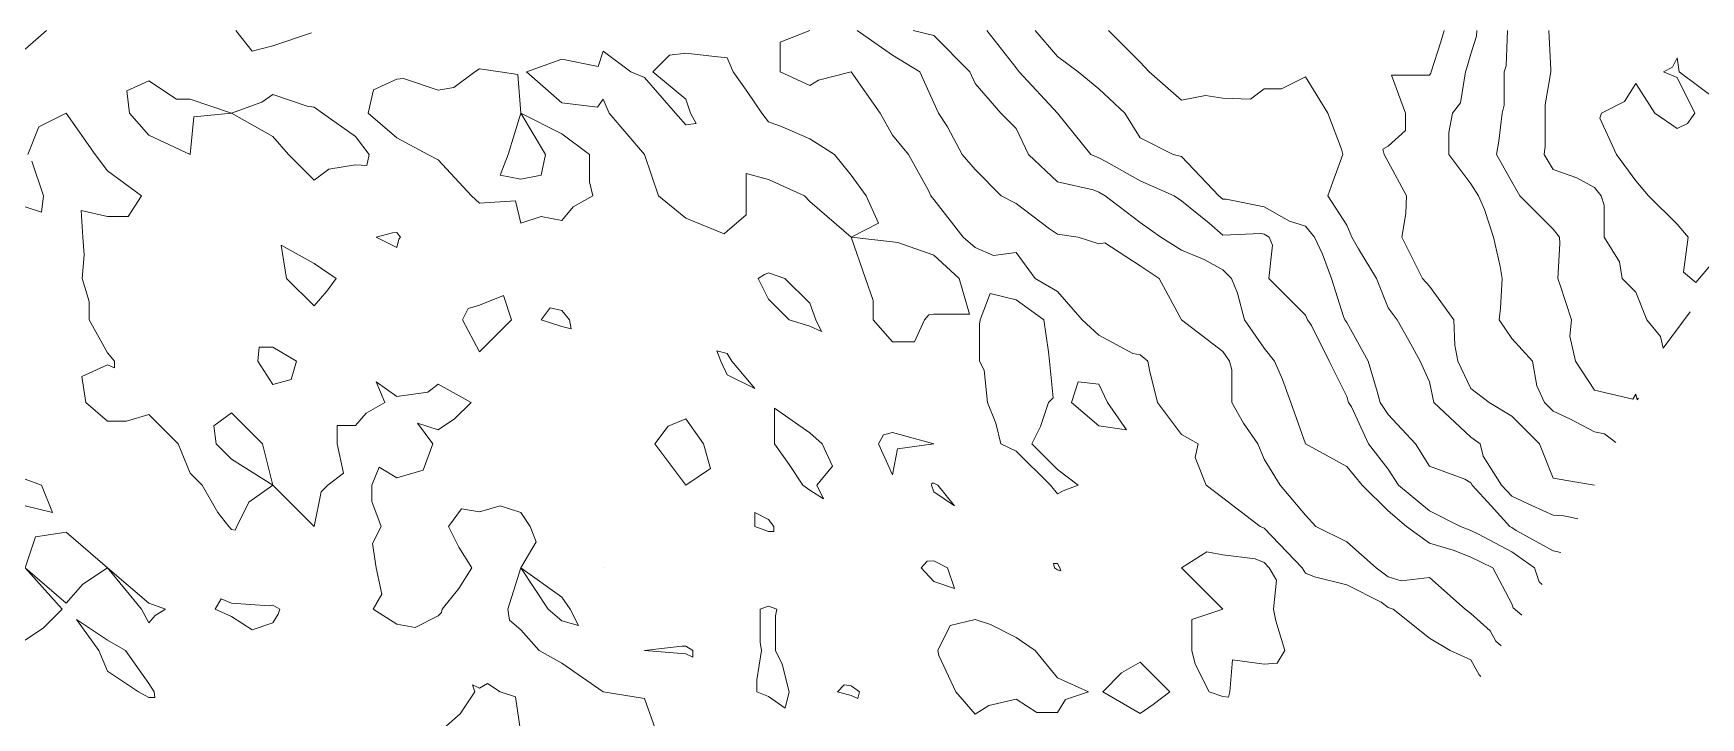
# Model space of a CAD drawing. Extents: x 532589 to 538856, y 6045658 to 6049082.
# Drawn here: x 537628 to 538432, y 6046203 to 6046532 of the extents above; entities that cross this region are included whole.
import ezdxf

# ---------------------------------------------------------------- set-up
doc = ezdxf.new("R2010")
doc.units = 0
doc.header["$LTSCALE"] = 5
doc.layers.add('C-TOPO-MAJR', color=7, linetype='Continuous', lineweight=15, true_color=0xd3aa5f)
doc.layers.add('C-TOPO-MINR', color=7, linetype='Continuous', lineweight=13, true_color=0xe9d5af)

msp = doc.modelspace()

# ---------------------------------------------------------------- linework, layer by layer
at = {"layer": 'C-TOPO-MAJR', "color": 9, "true_color": 0xbfbfbf, "flags": 128}
for points, elevation in [([(538110.785, 6046533.588), (538121.645, 6046521.015), (538131.6, 6046513.68), (538141.554, 6046505.481), (538153.995, 6046493.771), (538161.462, 6046481.824), (538177.384, 6046473.863), (538181.37, 6046472.814), (538199.286, 6046453.955), (538201.279, 6046452.222), (538202.939, 6046452.294), (538221.187, 6046448.645), (538233.44, 6046441.701), (538241.095, 6046439.284), (538245.423, 6046434.047), (538249.389, 6046425.753), (538253.668, 6046414.138), (538259.471, 6046395.763), (538260.098, 6046394.23), (538261.004, 6046392.902), (538271.327, 6046374.322), (538275.674, 6046359.651), (538277.085, 6046354.413), (538280.912, 6046348.559), (538294.184, 6046334.505), (538300.82, 6046323.645), (538317.882, 6046317.443), (538320.729, 6046315.704), (538321.44, 6046314.597), (538330.683, 6046304.642), (538339.53, 6046294.688), (538340.637, 6046294.102), (538342.629, 6046292.696), (538360.545, 6046282.926), (538364.203, 6046282.095)], 4290), ([(538358.448, 6046533.588), (538359.438, 6046514.787), (538359.373, 6046513.68), (538356.565, 6046497.752), (538356.565, 6046493.771), (538356.565, 6046477.844), (538356.123, 6046473.863), (538360.545, 6046466.627), (538371.914, 6046462.494), (538380.454, 6046457.94), (538383.6, 6046453.955), (538385.052, 6046449.356), (538385.052, 6046434.047), (538392.399, 6046422.102), (538393.719, 6046414.138), (538400.362, 6046407.495), (538405.669, 6046394.23), (538412.159, 6046386.119), (538413.428, 6046380.545), (538426.492, 6046397.963)], 4295), ([(538074.244, 6046414.138), (538061.92, 6046425.392), (538044.669, 6046431.39), (538042.012, 6046431.703), (538022.104, 6046434.047), (538035.369, 6046440.689), (538029.34, 6046453.955), (538022.104, 6046463.909), (538014.143, 6046473.863), (538002.195, 6046481.33), (537988.928, 6046487.131), (537982.287, 6046489.502), (537979.141, 6046493.771), (537972.333, 6046503.726), (537965.225, 6046513.68), (537962.379, 6046520.32), (537954.908, 6046521.151), (537942.47, 6046522.526), (537934.51, 6046521.641), (537926.549, 6046513.68), (537942.47, 6046500.414), (537944.685, 6046493.771), (537947.451, 6046488.791), (537942.47, 6046488.078), (537937.49, 6046493.771), (537922.562, 6046510.833), (537915.926, 6046513.68), (537902.654, 6046523.634), (537900.163, 6046516.17), (537882.746, 6046519.652), (537865.684, 6046513.68), (537882.746, 6046498.752), (537899.807, 6046496.618), (537902.654, 6046500.408), (537905.5, 6046493.771), (537922.562, 6046473.863), (537929.198, 6046453.955), (537942.47, 6046443.095), (537960.846, 6046435.579), (537962.379, 6046436.893), (537971.567, 6046444.767), (537971.567, 6046453.955), (537971.567, 6046464.675), (537982.287, 6046461.698), (537999.705, 6046453.955), (538002.195, 6046451.108), (538022.104, 6046434.047), (538029.029, 6046414.138), (538032.722, 6046403.52), (538032.722, 6046394.23), (538042.012, 6046383.509), (538052.733, 6046383.509), (538057.493, 6046394.23), (538059.577, 6046396.574), (538061.92, 6046396.886), (538079.172, 6046396.886), (538074.244, 6046414.138)], 4285), ([(537896.018, 6046473.863), (537882.746, 6046483.817), (537862.837, 6046493.771), (537874.782, 6046473.863), (537872.791, 6046463.909), (537862.837, 6046461.918), (537852.883, 6046463.909), (537856.861, 6046473.863), (537862.837, 6046493.771), (537861.414, 6046512.257), (537852.883, 6046513.68), (537842.929, 6046515.008), (537840.715, 6046513.68), (537830.606, 6046506.095), (537823.021, 6046504.829), (537806.434, 6046510.358), (537803.112, 6046510.058), (537791.913, 6046504.971), (537789.326, 6046493.771), (537803.112, 6046481.825), (537818.04, 6046473.863), (537823.021, 6046471.207), (537839.193, 6046453.955), (537842.929, 6046450.439), (537860.347, 6046451.464), (537862.837, 6046440.683), (537872.791, 6046444.001), (537882.746, 6046442.01), (537888.178, 6046448.522), (537897.677, 6046453.955), (537896.018, 6046460.591), (537896.018, 6046473.863)], 4285), ([(537705.382, 6046491.96), (537723.479, 6046493.771), (537703.571, 6046500.408), (537696.935, 6046500.408), (537683.662, 6046509.253), (537672.942, 6046504.492), (537674.372, 6046493.771), (537683.662, 6046483.051), (537703.571, 6046473.863), (537705.382, 6046491.96)], 4285), ([(537788.636, 6046468.431), (537789.845, 6046473.863), (537783.204, 6046482.403), (537767.282, 6046493.771), (537763.296, 6046496.618), (537759.974, 6046497.093), (537743.387, 6046502.618), (537738.08, 6046499.079), (537723.479, 6046493.771), (537743.387, 6046482.403), (537750.859, 6046473.863), (537763.296, 6046461.426), (537770.403, 6046466.756), (537783.204, 6046468.884), (537788.636, 6046468.431)], 4285), ([(537625.266, 6046473.863), (537630.573, 6046487.135), (537643.846, 6046493.771), (537657.782, 6046473.863), (537663.754, 6046465.901), (537680.041, 6046453.955), (537673.708, 6046444.001), (537663.754, 6046444.001), (537650.953, 6046446.847), (537651.807, 6046434.047), (537652.377, 6046425.516), (537651.501, 6046414.138), (537654.907, 6046403.077), (537654.907, 6046394.23), (537663.754, 6046378.308), (537667.075, 6046374.322), (537667.075, 6046371), (537663.754, 6046372.51), (537651.312, 6046366.855), (537653.279, 6046354.413), (537663.754, 6046345.365), (537672.802, 6046345.365), (537683.662, 6046348.559), (537697.716, 6046334.505), (537703.571, 6046320.29), (537709.264, 6046314.597), (537716.843, 6046301.324), (537722.151, 6046294.688), (537723.479, 6046293.155), (537725.291, 6046292.876), (537725.969, 6046294.688), (537731.772, 6046306.303), (537743.387, 6046314.597), (537723.479, 6046327.034), (537716.008, 6046334.505), (537714.939, 6046343.044), (537723.479, 6046349.436), (537738.41, 6046334.505), (537743.387, 6046314.597), (537763.296, 6046294.688), (537766.617, 6046311.275), (537769.932, 6046314.597), (537777.511, 6046320.29), (537774.357, 6046334.505), (537774.357, 6046343.352), (537783.204, 6046343.352), (537788.442, 6046349.176), (537797.419, 6046354.413), (537793.158, 6046364.367), (537803.112, 6046357.26), (537818.045, 6046359.388), (537823.021, 6046363.26), (537838.942, 6046354.413), (537830.981, 6046346.452), (537823.021, 6046341.148), (537813.066, 6046344.459), (537820.53, 6046334.505), (537815.781, 6046321.836), (537803.112, 6046318.112), (537794.573, 6046323.136), (537791.167, 6046314.597), (537791.167, 6046306.633), (537795.641, 6046294.688), (537791.497, 6046286.395), (537793.158, 6046274.78), (537795.876, 6046262.108), (537791.743, 6046254.872), (537803.112, 6046247.635), (537811.959, 6046246.025), (537823.021, 6046251.55), (537824.681, 6046253.211), (537825.013, 6046254.872), (537832.975, 6046264.826), (537839.307, 6046274.78), (537832.975, 6046284.734), (537828.001, 6046294.688), (537834.398, 6046303.219), (537842.929, 6046301.715), (537852.883, 6046304.642), (537862.837, 6046301.329), (537867.436, 6046294.688), (537870.309, 6046287.217), (537862.837, 6046274.78), (537882.746, 6046260.565), (537886.73, 6046254.872), (537890.709, 6046246.908), (537882.746, 6046249.179), (537876.103, 6046254.872), (537862.837, 6046274.78), (537856.715, 6046254.872), (537857.53, 6046249.564), (537862.837, 6046244.917), (537871.684, 6046234.963), (537882.746, 6046228.742), (537902.654, 6046215.055), (537922.562, 6046211.734), (537928.417, 6046195.147)], 4285), ([(537623.937, 6046448.648), (537631.898, 6046445.994), (537632.784, 6046453.955), (537627.259, 6046470.542)], 4285), ([(537769.422, 6046408.011), (537773.914, 6046414.138), (537763.296, 6046421.378), (537747.371, 6046430.062), (537750.02, 6046414.138), (537763.296, 6046400.863), (537769.422, 6046408.011)], 4285), ([(537804.109, 6046433.05), (537804.924, 6046434.047), (537803.112, 6046436.26), (537801.12, 6046436.039), (537793.158, 6046434.047), (537803.112, 6046429.069), (537804.109, 6046433.05)], 4285), ([(537854.544, 6046405.845), (537842.929, 6046401.198), (537837.569, 6046399.59), (537834.73, 6046394.23), (537842.929, 6046378.749), (537858.41, 6046394.23), (537854.544, 6046405.845)], 4285), ([(538101.737, 6046403.84), (538089.069, 6046406.898), (538084.319, 6046394.23), (538084.043, 6046392.016), (538084.043, 6046374.322), (538086.256, 6046369.894), (538087.805, 6046354.413), (538091.783, 6046344.459), (538094.266, 6046334.505), (538101.737, 6046330.989), (538118.13, 6046314.597), (538121.645, 6046310.327), (538124.362, 6046311.88), (538131.6, 6046314.597), (538121.645, 6046322.068), (538109.208, 6046334.505), (538113.352, 6046342.798), (538117.218, 6046354.413), (538119.431, 6046356.628), (538117.665, 6046374.322), (538117.224, 6046378.743), (538115.009, 6046394.23), (538101.737, 6046403.84)], 4285), ([(537886.367, 6046394.23), (537882.746, 6046398.657), (537877.052, 6046399.923), (537872.791, 6046394.23), (537882.746, 6046390.908), (537887.173, 6046389.803), (537886.367, 6046394.23)], 4285), ([(537752.234, 6046365.475), (537754.756, 6046374.322), (537743.387, 6046380.954), (537736.755, 6046380.954), (537736.151, 6046374.322), (537743.387, 6046362.953), (537752.234, 6046365.475)], 4285), ([(538145.743, 6046354.413), (538141.554, 6046363.26), (538131.6, 6046364.367), (538128.288, 6046354.413), (538141.554, 6046343.044), (538154.819, 6046341.148), (538145.743, 6046354.413)], 4285), ([(538044.503, 6046332.014), (538061.92, 6046334.505), (538042.012, 6046339.937), (538037.742, 6046338.775), (538035.372, 6046334.505), (538042.012, 6046319.574), (538044.503, 6046332.014)], 4285), ([(537623.937, 6046304.642), (537637.21, 6046301.324), (537631.901, 6046314.597), (537623.937, 6046317.443)], 4285), ([(537651.807, 6046266.818), (537663.754, 6046274.78), (537643.846, 6046291.842), (537628.918, 6046289.707), (537623.937, 6046274.78), (537604.029, 6046281.423), (537596.066, 6046282.743), (537596.066, 6046274.78), (537604.029, 6046264.826), (537607.651, 6046254.872), (537623.937, 6046239.943), (537632.898, 6046245.911), (537641.854, 6046254.872), (537623.937, 6046274.78), (537643.846, 6046257.718), (537651.807, 6046266.818)], 4285), ([(538061.92, 6046268.139), (538071.875, 6046264.826), (538068.561, 6046274.78), (538061.92, 6046278.1), (538058.774, 6046277.926), (538055.944, 6046274.78), (538061.92, 6046268.139)], 4285), ([(538227.163, 6046268.804), (538223.578, 6046274.78), (538221.187, 6046277.27), (538216.917, 6046279.05), (538201.279, 6046281.001), (538193.624, 6046282.435), (538181.37, 6046274.78), (538201.279, 6046254.872), (538186.347, 6046249.895), (538186.347, 6046234.963), (538188.006, 6046228.327), (538194.636, 6046215.055), (538201.279, 6046212.711), (538203.935, 6046212.398), (538204.6, 6046215.055), (538205.877, 6046230.365), (538221.187, 6046228.327), (538227.408, 6046228.742), (538231.141, 6046234.963), (538226.88, 6046249.179), (538225.614, 6046254.872), (538227.163, 6046268.804)], 4285), ([(537683.662, 6046257.718), (537663.754, 6046274.78), (537680.041, 6046254.872), (537683.662, 6046248.229), (537686.728, 6046251.806), (537691.626, 6046254.872), (537683.662, 6046257.718)], 4285), ([(537743.387, 6046256.683), (537741.854, 6046256.404), (537723.479, 6046257.718), (537718.498, 6046259.852), (537715.516, 6046254.872), (537723.479, 6046251.25), (537733.433, 6046244.917), (537743.387, 6046248.236), (537745.878, 6046252.381), (537746.709, 6046254.872), (537743.387, 6046256.683)], 4285), ([(537982.287, 6046256.295), (537981.291, 6046255.868), (537978.301, 6046254.872), (537978.301, 6046238.95), (537978.966, 6046234.963), (537976.594, 6046220.748), (537976.594, 6046215.055), (537982.287, 6046212.841), (537990.25, 6046207.092), (537992.241, 6046215.055), (537988.923, 6046228.327), (537985.609, 6046234.963), (537985.609, 6046251.55), (537986.274, 6046254.872), (537982.287, 6046256.295)], 4285), ([(537686.153, 6046215.055), (537683.662, 6046219.041), (537672.294, 6046234.963), (537663.754, 6046239.943), (537648.823, 6046249.895), (537659.484, 6046234.963), (537663.754, 6046225.009), (537678.685, 6046215.055), (537683.662, 6046212.208), (537686.509, 6046212.208), (537686.153, 6046215.055)], 4285), ([(538101.737, 6046241.184), (538089.3, 6046247.4), (538081.829, 6046249.892), (538069.882, 6046246.91), (538063.912, 6046234.963), (538064.411, 6046232.473), (538072.539, 6046215.055), (538081.829, 6046204.334), (538088.465, 6046208.419), (538101.737, 6046211.539), (538111.691, 6046205.101), (538121.645, 6046205.101), (538125.381, 6046211.319), (538136.577, 6046215.055), (538121.645, 6046221.696), (538110.785, 6046234.963), (538101.737, 6046241.184)], 4285), ([(537945.792, 6046234.963), (537942.47, 6046236.955), (537940.478, 6046236.955), (537922.562, 6046234.963), (537942.47, 6046233.303), (537945.792, 6046231.642), (537945.792, 6046234.963)], 4285), ([(538167.683, 6046208.834), (538175.684, 6046215.055), (538161.462, 6046229.276), (538152.414, 6046224.103), (538143.366, 6046215.055), (538161.462, 6046204.58), (538167.683, 6046208.834)], 4285), ([(537862.837, 6046195.147), (537860.347, 6046212.565), (537852.883, 6046215.055), (537846.915, 6046219.041), (537842.929, 6046216.716), (537839.607, 6046218.376), (537840.715, 6046215.055), (537833.639, 6046204.437), (537823.021, 6046195.147)], 4285), ([(538025.425, 6046211.734), (538026.09, 6046215.055), (538022.104, 6046217.901), (538018.782, 6046218.376), (538015.468, 6046215.055), (538022.104, 6046213.243), (538025.425, 6046211.734)], 4285)]:
    msp.add_lwpolyline(points, dxfattribs=dict(at, elevation=elevation))
at = {"layer": 'C-TOPO-MINR', "color": 254, "true_color": 0xd9d9d9, "flags": 128}
for points, elevation in [([(537623.937, 6046524.463), (537634.364, 6046533.588)], 4286), ([(537725.47, 6046533.588), (537733.435, 6046523.636), (537743.387, 6046526.124), (537762.049, 6046532.341)], 4286), ([(538002.183, 6046533.588), (537987.977, 6046527.899), (537987.977, 6046513.68), (538002.195, 6046507.045), (538006.343, 6046509.532), (538022.104, 6046513.679), (538036.112, 6046493.771), (538042.012, 6046483.152), (538049.754, 6046473.863), (538059.427, 6046456.448), (538060.495, 6046453.955), (538061.92, 6046452.142), (538076.143, 6046434.047), (538081.829, 6046429.07), (538090.678, 6046425.197), (538101.737, 6046426.582), (538110.783, 6046414.138), (538121.645, 6046407.85), (538133.41, 6046394.23), (538141.554, 6046386.766), (538157.841, 6046377.943), (538161.462, 6046377.385), (538165.084, 6046374.322), (538165.886, 6046369.897), (538169.753, 6046354.413), (538181.37, 6046338.929), (538189.339, 6046334.505), (538188.009, 6046327.866), (538193.315, 6046314.597), (538201.279, 6046308.473), (538219.193, 6046294.688), (538221.187, 6046293.857), (538239.505, 6046274.78), (538241.095, 6046272.129), (538245.515, 6046270.361), (538261.004, 6046266.484), (538277.595, 6046258.189), (538280.912, 6046255.609), (538283.399, 6046254.872), (538300.82, 6046240.937), (538310.781, 6046234.963), (538320.729, 6046230.372), (538324.792, 6046223.182), (538325.645, 6046222.43)], 4286), ([(538024.948, 6046533.588), (538042.012, 6046521.642), (538055.282, 6046513.68), (538061.92, 6046498.746), (538064.262, 6046493.771), (538068.555, 6046487.137), (538075.703, 6046473.863), (538081.829, 6046466.622), (538094.496, 6046453.955), (538101.737, 6046450.163), (538117.669, 6046438.023), (538121.645, 6046435.372), (538131.606, 6046434.047), (538141.554, 6046430.737), (538144.392, 6046431.208), (538161.462, 6046420.109), (538170.65, 6046414.138), (538181.362, 6046394.238), (538181.365, 6046394.23), (538181.37, 6046394.225), (538181.387, 6046394.214), (538201.279, 6046378.916), (538204.423, 6046374.322), (538205.545, 6046370.055), (538205.545, 6046354.413), (538211.235, 6046344.457), (538218.202, 6046334.505), (538221.187, 6046327.043), (538228.848, 6046314.597), (538241.095, 6046300.119), (538246.073, 6046294.688), (538261.004, 6046287.223), (538275.222, 6046274.78), (538280.912, 6046270.355), (538287.201, 6046268.491), (538300.82, 6046270.095), (538318.076, 6046254.872), (538320.729, 6046252.778), (538330.13, 6046244.364), (538332.917, 6046239.432), (538335.477, 6046237.177)], 4287), ([(538051.963, 6046533.588), (538061.92, 6046531.1), (538079.34, 6046513.68), (538081.829, 6046507.994), (538094.272, 6046493.771), (538101.737, 6046486.306), (538107.594, 6046473.863), (538121.645, 6046460.594), (538138.711, 6046456.797), (538141.554, 6046455.613), (538144.614, 6046453.955), (538161.462, 6046441.074), (538171.42, 6046434.047), (538181.37, 6046427.763), (538192.226, 6046423.191), (538201.279, 6046418.287), (538205.427, 6046414.138), (538208.39, 6046407.027), (538211.757, 6046394.23), (538221.187, 6046380.447), (538226.165, 6046374.322), (538230.033, 6046365.476), (538233.982, 6046354.413), (538241.095, 6046334.515), (538241.1, 6046334.505), (538261.004, 6046323.554), (538268.469, 6046314.597), (538280.912, 6046302.153), (538289.869, 6046294.688), (538300.82, 6046286.576), (538312.348, 6046283.16), (538320.729, 6046279.916), (538331.346, 6046274.78), (538340.637, 6046257.355), (538341.258, 6046255.492), (538345.308, 6046251.924)], 4288), ([(538087.515, 6046533.588), (538101.737, 6046515.493), (538103.162, 6046513.68), (538121.645, 6046493.773), (538121.648, 6046493.771), (538121.658, 6046493.759), (538137.572, 6046473.863), (538141.554, 6046472.203), (538145.175, 6046470.242), (538161.462, 6046461.12), (538177.749, 6046453.955), (538181.37, 6046451.466), (538194.634, 6046440.691), (538201.279, 6046434.914), (538219.53, 6046435.703), (538221.187, 6046435.372), (538223.526, 6046434.047), (538225.164, 6046430.07), (538223.403, 6046414.138), (538241.095, 6046396.446), (538242.002, 6046394.23), (538243.945, 6046391.38), (538252.474, 6046374.322), (538261.004, 6046357.263), (538261.771, 6046354.413), (538263.22, 6046352.197), (538271.542, 6046334.505), (538280.912, 6046322.253), (538285.889, 6046314.597), (538300.82, 6046302.152), (538315.749, 6046294.688), (538320.729, 6046292.761), (538324.463, 6046290.954), (538340.637, 6046282.392), (538351.422, 6046274.78), (538353.702, 6046267.937), (538355.139, 6046266.671)], 4289), ([(538146.15, 6046533.588), (538161.462, 6046518.276), (538165.73, 6046513.68), (538181.37, 6046499.991), (538192.896, 6046502.154), (538201.279, 6046501.01), (538214.552, 6046500.406), (538221.187, 6046505.384), (538229.482, 6046505.384), (538241.095, 6046511.186), (538251.814, 6046493.771), (538258.51, 6046476.357), (538259.191, 6046473.863), (538254.369, 6046460.59), (538251.953, 6046453.955), (538261.004, 6046439.736), (538263.493, 6046434.047), (538266.693, 6046428.357), (538275.382, 6046414.138), (538280.912, 6046399.919), (538285.336, 6046394.23), (538290.875, 6046384.267), (538296.401, 6046374.322), (538300.82, 6046364.377), (538303.033, 6046354.413), (538320.729, 6046337.65), (538325.325, 6046334.505), (538326.702, 6046328.531), (538335.659, 6046314.597), (538340.637, 6046309.235), (538350.593, 6046304.641), (538360.545, 6046300.048), (538365.706, 6046299.849), (538372.328, 6046298.345)], 4291), ([(538307.987, 6046533.588), (538306.42, 6046527.989), (538301.649, 6046513.68), (538301.53, 6046512.97), (538300.82, 6046512.023), (538282.569, 6046512.023), (538289.294, 6046493.771), (538289.294, 6046485.39), (538280.912, 6046477.842), (538278.425, 6046476.35), (538279.017, 6046473.863), (538280.912, 6046470.246), (538289.87, 6046453.955), (538289.443, 6046445.423), (538287.545, 6046434.047), (538294.183, 6046420.775), (538297.503, 6046414.138), (538300.82, 6046410.406), (538312.584, 6046394.23), (538313.145, 6046381.905), (538314.605, 6046374.322), (538320.729, 6046361.052), (538329.577, 6046354.413), (538340.637, 6046347.777), (538353.909, 6046334.505), (538360.545, 6046317.91), (538380.405, 6046314.597), (538380.452, 6046314.595), (538380.453, 6046314.595)], 4292), ([(538323.678, 6046533.588), (538323.573, 6046530.744), (538320.729, 6046522.212), (538318.862, 6046515.546), (538318.24, 6046513.68), (538315.752, 6046498.748), (538312.019, 6046493.771), (538310.249, 6046484.342), (538310.249, 6046473.863), (538320.729, 6046459.643), (538324.521, 6046453.955), (538327.365, 6046447.318), (538331.789, 6046434.047), (538334.947, 6046419.828), (538335.952, 6046414.138), (538335.106, 6046399.761), (538334.414, 6046394.23), (538340.637, 6046385.18), (538350.595, 6046374.322), (538352.582, 6046362.377), (538356.353, 6046354.413), (538360.545, 6046350.221), (538368.509, 6046346.45), (538380.454, 6046340.194), (538385.233, 6046339.285), (538390.663, 6046335.015)], 4293), ([(538338.424, 6046533.588), (538337.791, 6046516.525), (538336.843, 6046513.68), (538336.843, 6046497.566), (538335.951, 6046493.771), (538334.352, 6046480.148), (538333.172, 6046473.863), (538340.637, 6046460.589), (538344.368, 6046453.955), (538360.545, 6046437.778), (538363.53, 6046434.047), (538363.687, 6046430.905), (538362.754, 6046414.138), (538363.859, 6046410.825), (538369.394, 6046394.23), (538368.511, 6046386.264), (538371.267, 6046374.322), (538380.454, 6046360.269), (538398.827, 6046355.948), (538400.362, 6046358.4), (538400.985, 6046355.66), (538401.609, 6046356.491)], 4294), ([(538440.179, 6046499.461), (538421.22, 6046513.68), (538420.27, 6046520.324), (538418.054, 6046515.896), (538413.626, 6046513.68), (538420.27, 6046510.83), (538428.799, 6046493.771), (538425.246, 6046488.795), (538420.27, 6046486.306), (538409.412, 6046493.771), (538400.362, 6046507.99), (538394.832, 6046499.302), (538383.771, 6046493.771), (538382.941, 6046491.284), (538391.07, 6046473.863), (538400.362, 6046461.196), (538406.491, 6046453.955), (538420.27, 6046440.176), (538425.582, 6046434.047), (538423.334, 6046417.202), (538429.23, 6046412.149), (538442.666, 6046427.823)], 4296), ([(538005.036, 6046394.23), (538002.195, 6046402.183), (537990.241, 6046414.138), (537982.287, 6046416.789), (537980.394, 6046416.032), (537977.315, 6046414.138), (537982.287, 6046404.193), (537992.25, 6046394.23), (538002.195, 6046391.17), (538007.88, 6046388.546), (538005.036, 6046394.23)], 4286), ([(537964.588, 6046374.322), (537962.379, 6046377.936), (537957.406, 6046379.294), (537959.319, 6046374.322), (537962.379, 6046367.695), (537975.646, 6046361.055), (537964.588, 6046374.322)], 4286), ([(538008.169, 6046334.505), (538002.195, 6046339.7), (537985.13, 6046351.57), (537985.13, 6046334.505), (537992.229, 6046324.563), (537998.87, 6046314.597), (538002.195, 6046312.103), (538008.84, 6046307.952), (538005.521, 6046314.597), (538013.058, 6046323.643), (538008.169, 6046334.505)], 4286), ([(537950.996, 6046334.505), (537942.47, 6046346.445), (537933.945, 6046343.031), (537927.541, 6046334.505), (537942.446, 6046314.621), (537942.468, 6046314.597), (537942.47, 6046314.593), (537942.483, 6046314.584), (537942.483, 6046314.597), (537954.411, 6046322.565), (537950.996, 6046334.505)], 4286), ([(538063.915, 6046314.597), (538061.92, 6046315.547), (538061.089, 6046315.428), (538060.923, 6046314.597), (538061.92, 6046311.271), (538071.887, 6046304.63), (538063.915, 6046314.597)], 4286), ([(537984.781, 6046292.195), (537984.781, 6046294.688), (537982.287, 6046298.014), (537975.643, 6046301.332), (537975.643, 6046294.688), (537982.287, 6046292.195), (537984.781, 6046292.195)], 4286), ([(538121.645, 6046273.782), (538123.18, 6046273.245), (538122.643, 6046274.78), (538121.645, 6046276.774), (538119.651, 6046276.774), (538120.111, 6046274.78), (538121.645, 6046273.782)], 4286), ([(537902.654, 6046274.778), (537902.656, 6046274.778), (537902.659, 6046274.78), (537902.654, 6046274.782), (537902.651, 6046274.782), (537902.652, 6046274.78), (537902.654, 6046274.778)], 4286)]:
    msp.add_lwpolyline(points, dxfattribs=dict(at, elevation=elevation))

doc.saveas('drawing.dxf')
